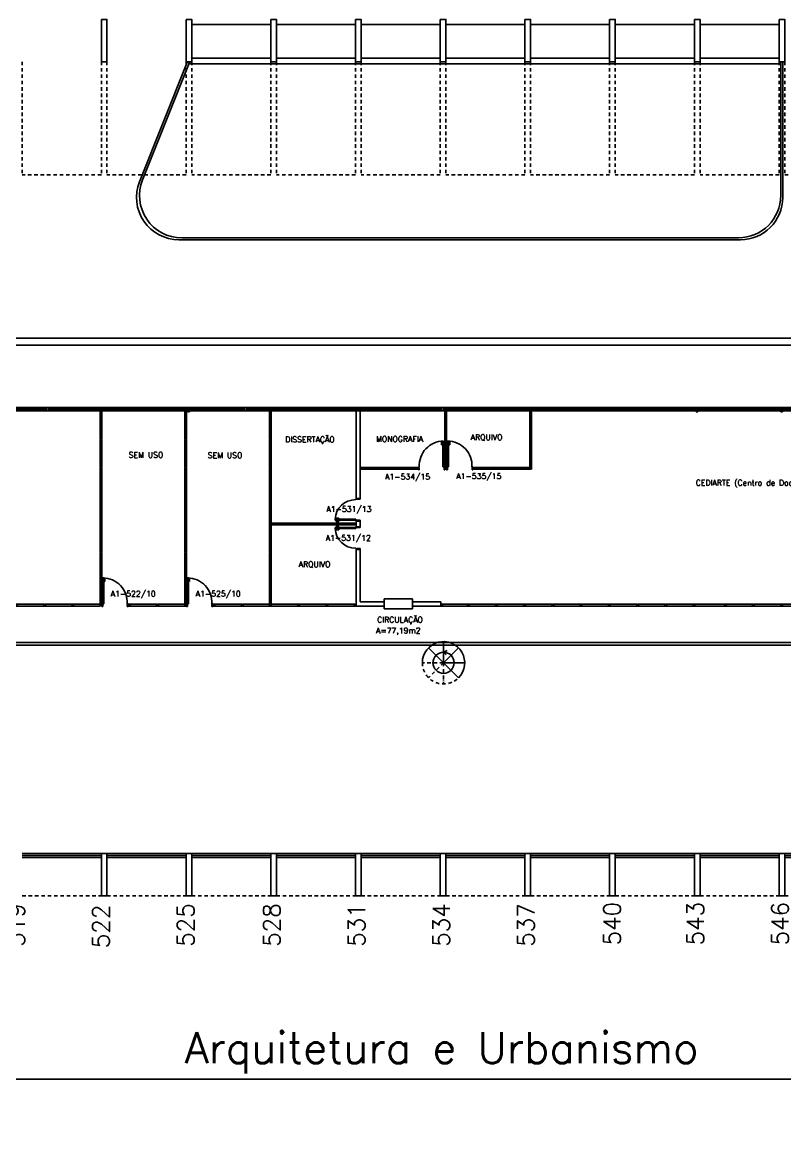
# Model space of a CAD drawing. Header units: millimetres. Extents: x 2308 to 2568, y 1142 to 1238.
# Drawn here: x 2375.63 to 2402.63, y 1146 to 1185.43 of the extents above; entities that cross this region are included whole.
import ezdxf

# ---------------------------------------------------------------- set-up
doc = ezdxf.new("R2010")
doc.units = ezdxf.units.MM
doc.linetypes.add('HIDDEN2', pattern=[0.1875, 0.125, -0.0625])
for name, color, linetype in [('ALV', 2, 'Continuous'), ('AREA', 2, 'Continuous'), ('BANC', 2, 'Continuous'), ('DIV', 2, 'Continuous'), ('ESC', 1, 'Continuous'), ('ESQ', 1, 'Continuous'), ('ESTR', 3, 'Continuous'), ('NOPILAR1', 2, 'Continuous'), ('PISO', 1, 'Continuous'), ('PORTA', 2, 'Continuous'), ('PROJ', 1, 'HIDDEN2'), ('SIMB', 1, 'Continuous'), ('TEXTO', 2, 'Continuous'), ('TEXTO-ENDEREÇO', 2, 'Continuous'), ('USO1', 2, 'Continuous')]:
    doc.layers.add(name, color=color, linetype=linetype)
doc.styles.add('1', font='romans.shx')
doc.styles.add('NOPILAR', font='simplex.shx', dxfattribs={"height": 0.6})
doc.styles.add('UNB-100', font='simplex.shx', dxfattribs={"height": 0.2})
doc.styles.add('UNB-100-1', font='simplex.shx', dxfattribs={"height": 0.2})
doc.dimstyles.new('1-600', dxfattribs={"dimtxt": 1.1, "dimasz": 2.5, "dimexe": 2, "dimexo": 4, "dimgap": 0.2, "dimtad": 1, "dimdec": 0, "dimzin": 4, "dimdsep": 46, "dimlunit": 6, "dimtxsty": '1', "dimblk1": 'NONE', "dimblk2": 'NONE', "dimsah": 1, "dimcen": 0, "dimclrd": 2, "dimclre": 2, "dimclrt": 2, "dimadec": 0, "dimazin": 0, "dimtfac": 1, "dimtdec": 0, "dimtmove": 2, "dimatfit": 3, "dimldrblk": 'NONE', "dimfxl": 1, "dimtolj": 1, "dimtzin": 0, "dimarcsym": 0})

# ---------------------------------------------------------------- blocks, each defined once
blk = doc.blocks.new('PILAR-SLN')
for points in [[(0.197, -42.97), (0.197, -44.47), (-0.003, -44.47), (-0.003, -42.97)], [(0.197, -72.501), (0.197, -74.001), (-0.003, -74.001), (-0.003, -72.501)]]:
    blk.add_lwpolyline(points, close=True)
blk = doc.blocks.new('ESQCIR2-SLN')
at = {"color": 2}
for p, q in [((0.06, 0.119), (0, 0.119)), ((0, 0.119), (0, 0)), ((0.06, -0.001), (0.06, 0.119)), ((0.06, 0.053), (1, 0.053)), ((1, 0.065), (0.061, 0.065)), ((1, 0.119), (1, 0)), ((1.06, 0.119), (1, 0.119)), ((1.06, -0.001), (1.06, 0.119)), ((1.06, 0.053), (2, 0.053)), ((2, 0.065), (1.061, 0.065)), ((2, 0.119), (2, 0)), ((2.06, 0.119), (2, 0.119)), ((2.06, -0.001), (2.06, 0.119)), ((2.06, 0.053), (3, 0.053)), ((3, 0.065), (2.061, 0.065)), ((3, 0.119), (3, 0)), ((3.06, 0.119), (3, 0.119)), ((3.06, -0.001), (3.06, 0.119)), ((3.06, 0.053), (4, 0.053)), ((4, 0.065), (3.061, 0.065)), ((4, 0.119), (4, 0)), ((4.06, 0.119), (4, 0.119)), ((4.06, -0.001), (4.06, 0.119)), ((4.06, 0.053), (5, 0.053)), ((5, 0.065), (4.061, 0.065)), ((5, 0.119), (5, 0)), ((5.06, 0.119), (5, 0.119)), ((5.06, -0.001), (5.06, 0.119)), ((5.06, 0.053), (6, 0.053)), ((6, 0.065), (5.061, 0.065)), ((0, -0.001), (0.06, -0.001)), ((1, -0.001), (1.06, -0.001)), ((2, -0.001), (2.06, -0.001)), ((3, -0.001), (3.06, -0.001)), ((4, -0.001), (4.06, -0.001)), ((5, -0.001), (5.06, -0.001))]:
    blk.add_line(p, q, dxfattribs=at)
at = {"color": 1}
for p, q in [((1, 0.119), (0.061, 0.119)), ((2, 0.119), (1.061, 0.119)), ((3, 0.119), (2.061, 0.119)), ((4, 0.119), (3.061, 0.119)), ((5, 0.119), (4.061, 0.119)), ((6, 0.119), (5.061, 0.119)), ((0.06, -0.001), (1, -0.001)), ((1.06, -0.001), (2, -0.001)), ((2.06, -0.001), (3, -0.001)), ((3.06, -0.001), (4, -0.001)), ((4.06, -0.001), (5, -0.001)), ((5.06, -0.001), (6, -0.001))]:
    blk.add_line(p, q, dxfattribs=at)
blk = doc.blocks.new('MTINI-SLN')
for p, q in [((-0.03, 0.008), (-0.03, 0.03)), ((0.03, 0.03), (-0.03, 0.03)), ((-0.03, 0.008), (-0.02, 0.008)), ((-0.009, 0.03), (-0.027, 0.03)), ((-0.02, 0.008), (-0.02, 0)), ((-0.001, 0), (-0.02, 0)), ((-0.006, 0.02), (-0.006, 0.03)), ((-0.006, 0.023), (-0.006, 0.027)), ((-0.006, 0.02), (0.006, 0.02)), ((0.005, 0.03), (-0.005, 0.03)), ((0.005, 0), (-0.005, 0)), ((0.004, 0.02), (-0.004, 0.02)), ((0.02, 0), (-0.001, 0)), ((0, -0.005), (0, 0.005)), ((0.006, 0.02), (0.006, 0.03)), ((0.006, 0.023), (0.006, 0.027)), ((0.009, 0.03), (0.027, 0.03)), ((0.03, 0.008), (0.02, 0.008)), ((0.02, 0), (0.02, 0.008)), ((0.03, 0.008), (0.03, 0.03))]:
    blk.add_line(p, q)
blk = doc.blocks.new('MTT-SLN')
for p, q in [((-0.008, 0.03), (-0.03, 0.03)), ((-0.03, 0.03), (-0.03, 0.006)), ((-0.0185, 0.006), (-0.03, 0.006)), ((-0.0185, -0.006), (-0.0185, 0.006)), ((-0.008, 0.03), (-0.008, 0.02)), ((-0.008, 0.02), (0.008, 0.02)), ((-0.0051, 0), (0.0051, 0)), ((0, -0.0051), (0, 0.0051)), ((0.008, 0.03), (0.03, 0.03)), ((0.008, 0.03), (0.008, 0.02)), ((0.0205, -0.006), (0.0205, 0.006)), ((0.0205, 0.006), (0.03, 0.006)), ((0.03, 0.006), (0.03, 0.03)), ((-0.03, -0.03), (-0.03, -0.006)), ((-0.0185, -0.006), (-0.03, -0.006)), ((-0.008, -0.03), (-0.03, -0.03)), ((-0.008, -0.02), (0.008, -0.02)), ((-0.008, -0.03), (-0.008, -0.02)), ((0.008, -0.03), (0.008, -0.02)), ((0.008, -0.03), (0.03, -0.03)), ((0.0205, -0.006), (0.03, -0.006)), ((0.03, -0.006), (0.03, -0.03))]:
    blk.add_line(p, q)
blk = doc.blocks.new('DIVMT-SLN')
for p, q in [((-0.03, 0.03), (-0.03, 0.006)), ((-0.008, 0.03), (-0.03, 0.03)), ((-0.0185, 0.006), (-0.03, 0.006)), ((-0.0185, -0.006), (-0.0185, 0.006)), ((-0.008, 0.03), (-0.008, 0.02)), ((-0.008, 0.02), (0.008, 0.02)), ((-0.0051, 0), (0.0051, 0)), ((0.0051, 0), (-0.0051, 0)), ((-0.0051, 0), (0.0051, 0)), ((0, -0.0051), (0, 0.0051)), ((0, 0.0051), (0, -0.0051)), ((0.008, 0.03), (0.008, 0.02)), ((0.008, 0.03), (0.03, 0.03)), ((0.0205, 0.006), (0.03, 0.006)), ((0.0205, -0.006), (0.0205, 0.006)), ((0.0205, 0.006), (0.0205, -0.006)), ((0.0205, 0.006), (0.03, 0.006)), ((0.97, 0.03), (0.03, 0.03)), ((0.03, 0.006), (0.03, 0.03)), ((0.03, -0.03), (0.03, 0.03)), ((0.03, -0.005), (0.03, 0.005)), ((0.97, -0.03), (0.97, 0.03)), ((0.97, 0.03), (0.97, 0.009)), ((0.97, 0.009), (0.97, 0.027)), ((0.9795, 0.006), (0.97, 0.006)), ((0.97, -0.005), (0.97, 0.005)), ((0.9795, 0.006), (0.9795, -0.006)), ((1.0051, 0), (0.9949, 0)), ((1, 0.0051), (1, -0.0051)), ((-0.0185, -0.006), (-0.03, -0.006)), ((-0.03, -0.03), (-0.03, -0.006)), ((-0.008, -0.03), (-0.03, -0.03)), ((-0.008, -0.03), (-0.008, -0.02)), ((-0.008, -0.02), (0.008, -0.02)), ((0.008, -0.03), (0.008, -0.02)), ((0.008, -0.03), (0.03, -0.03)), ((0.0205, -0.006), (0.03, -0.006)), ((0.0205, -0.006), (0.03, -0.006)), ((0.03, -0.006), (0.03, -0.03)), ((0.97, -0.03), (0.03, -0.03)), ((0.9795, -0.006), (0.97, -0.006)), ((0.97, -0.009), (0.97, -0.027))]:
    blk.add_line(p, q)
blk = doc.blocks.new('*D83')
at = {"layer": 'USO1', "color": 2, "lineweight": -2, "transparency": 16777216}
for p, q in [((2330.429, 1150.505), (2330.429, 1146.005)), ((2450.531, 1150.505), (2450.531, 1146.005)), ((2450.531, 1148.005), (2330.429, 1148.005))]:
    blk.add_line(p, q, dxfattribs=at)
at = {"layer": 'USO1', "color": 2, "transparency": 16777216, "insert": (2390.48, 1148.938), "char_height": 1.1, "attachment_point": 5, "style": '1'}
blk.add_mtext('\\A1;Arquitetura e Urbanismo', dxfattribs=at)
blk = doc.blocks.new('_NONE')
at = {"color": 0, "linetype": 'ByBlock'}
blk.add_circle((0, 0), 0.25, dxfattribs=at)
blk = doc.blocks.new('PDV2E-SLN')
at = {"layer": 'DIV', "color": 1}
for p, q in [((0.023, 0.925), (0.063, 0.925)), ((0.023, 0.925), (0.023, 0.835)), ((0.033, 0.835), (0.023, 0.835)), ((0.033, 0.915), (0.063, 0.915)), ((0.033, 0.915), (0.033, 0.835)), ((0.138, 0.925), (0.097, 0.925)), ((0.128, 0.915), (0.097, 0.915)), ((0.128, 0.915), (0.128, 0.835)), ((0.128, 0.835), (0.137, 0.835)), ((0.138, 0.925), (0.138, 0.835))]:
    blk.add_line(p, q, dxfattribs=at)
at = {"layer": 'DIV'}
for p, q in [((0.065, 0.05), (0.065, 0.965)), ((0.095, 0.965), (0.065, 0.965)), ((0.095, 0.05), (0.095, 0.965)), ((0.049, 0.05), (0.029, 0.05)), ((0.029, 0.05), (0.029, 0.035)), ((0.029, 0.035), (0.029, -0.035)), ((0.049, 0.02), (0.049, 0.05)), ((0.049, 0.02), (0.059, 0.02)), ((0.059, -0.05), (0.059, 0.02)), ((0.065, 0.05), (0.095, 0.05)), ((0.928, -0.05), (0.928, 0.02)), ((0.938, 0.02), (0.928, 0.02)), ((0.938, 0.05), (0.958, 0.05)), ((0.938, 0.02), (0.938, 0.05)), ((0.958, 0.05), (0.958, 0.035)), ((0.958, 0.035), (0.958, -0.035)), ((0.029, -0.035), (0.029, -0.05)), ((0.029, -0.05), (0.059, -0.05)), ((0.958, -0.05), (0.928, -0.05)), ((0.958, -0.035), (0.958, -0.05))]:
    blk.add_line(p, q, dxfattribs=at)
at = {"layer": 'DIV', "color": 1}
blk.add_arc((0.063, 0.1), 0.864, 356.655, 89.8436, dxfattribs=at)
blk = doc.blocks.new('PDV2D-SLN')
at = {"layer": 'DIV'}
for p, q in [((0.03, 0.05), (0.06, 0.05)), ((0.03, 0.035), (0.03, 0.05)), ((0.03, -0.035), (0.03, 0.035)), ((0.06, 0.05), (0.06, -0.02)), ((0.941, 0.05), (0.941, -0.02)), ((0.971, 0.05), (0.941, 0.05)), ((0.971, 0.035), (0.971, 0.05)), ((0.971, -0.035), (0.971, 0.035)), ((0.03, -0.05), (0.03, -0.035)), ((0.05, -0.05), (0.03, -0.05)), ((0.05, -0.02), (0.06, -0.02)), ((0.05, -0.02), (0.05, -0.05)), ((0.079, -0.05), (0.109, -0.05)), ((0.079, -0.05), (0.079, -0.965)), ((0.109, -0.05), (0.109, -0.965)), ((0.951, -0.02), (0.941, -0.02)), ((0.951, -0.02), (0.951, -0.05)), ((0.951, -0.05), (0.971, -0.05)), ((0.971, -0.05), (0.971, -0.035)), ((0.109, -0.965), (0.079, -0.965))]:
    blk.add_line(p, q, dxfattribs=at)
at = {"layer": 'DIV', "color": 1}
for p, q in [((0.036, -0.925), (0.036, -0.835)), ((0.046, -0.835), (0.036, -0.835)), ((0.036, -0.925), (0.076, -0.925)), ((0.046, -0.915), (0.046, -0.835)), ((0.046, -0.915), (0.076, -0.915)), ((0.141, -0.915), (0.111, -0.915)), ((0.151, -0.925), (0.111, -0.925)), ((0.141, -0.915), (0.141, -0.835)), ((0.141, -0.835), (0.151, -0.835)), ((0.151, -0.925), (0.151, -0.835))]:
    blk.add_line(p, q, dxfattribs=at)
blk.add_arc((0.076, -0.1), 0.864, 270.1564, 3.345, dxfattribs=at)
blk = doc.blocks.new('PE80-SLN')
at = {"color": 2}
for p, q in [((0.075, 0), (-0.075, 0)), ((-0.075, -0.03), (-0.075, 0)), ((0.075, 0), (0.075, -0.02)), ((0.04, -0.03), (-0.075, -0.03)), ((0.075, -0.02), (0.04, -0.02)), ((0.04, -0.03), (0.04, -0.02)), ((0.085, -0.03), (0.817, -0.03)), ((0.085, -0.03), (0.085, -0.065)), ((0.085, -0.065), (0.817, -0.065)), ((0.817, -0.065), (0.817, -0.03)), ((0.04, -0.771), (-0.075, -0.771)), ((-0.075, -0.771), (-0.075, -0.801)), ((0.04, -0.771), (0.04, -0.781)), ((0.075, -0.781), (0.04, -0.781)), ((0.075, -0.801), (0.075, -0.781)), ((0.075, -0.801), (-0.075, -0.801)), ((0.075, -0.802), (-0.075, -0.802))]:
    blk.add_line(p, q, dxfattribs=at)
at = {"color": 1}
for p, q in [((0.777, 0.01), (0.687, 0.01)), ((0.687, 0), (0.687, 0.01)), ((0.777, 0.01), (0.777, -0.03)), ((0.767, 0), (0.687, 0)), ((0.767, -0.095), (0.687, -0.095)), ((0.687, -0.095), (0.687, -0.105)), ((0.777, -0.105), (0.687, -0.105)), ((0.767, 0), (0.767, -0.03)), ((0.767, -0.095), (0.767, -0.065)), ((0.777, -0.105), (0.777, -0.065))]:
    blk.add_line(p, q, dxfattribs=at)
blk.add_arc((0.085, -0.03), 0.731, 270, 357.3429, dxfattribs=at)

msp = doc.modelspace()

# ---------------------------------------------------------------- linework, layer by layer
at = {"layer": 'ALV'}
for p, q in [((2330.454, 1174.25), (2546.629, 1174.25)), ((2330.454, 1174), (2546.429, 1174)), ((2387.447, 1171.67), (2387.447, 1168.57)), ((2387.597, 1171.67), (2387.597, 1168.57)), ((2387.447, 1167.77), (2387.447, 1167.57)), ((2387.597, 1167.77), (2387.597, 1167.57)), ((2387.447, 1166.77), (2387.447, 1164.763)), ((2387.597, 1166.77), (2387.597, 1164.913)), ((2388.447, 1164.763), (2387.447, 1164.763)), ((2388.447, 1164.913), (2387.597, 1164.913)), ((2390.447, 1164.913), (2389.447, 1164.913)), ((2390.447, 1164.763), (2389.447, 1164.763)), ((2390.447, 1164.913), (2390.447, 1164.763)), ((2360.588, 1163.472), (2423.473, 1163.472)), ((2360.588, 1163.372), (2423.473, 1163.372))]:
    msp.add_line(p, q, dxfattribs=at)
at = {"layer": 'BANC'}
msp.add_lwpolyline([(2388.447, 1164.664), (2389.447, 1164.664), (2389.447, 1165.014), (2388.447, 1165.014)], close=True, dxfattribs=at)
at = {"layer": 'DIV'}
for p, q in [((2378.387, 1170.7), (2378.387, 1171.64)), ((2378.447, 1170.7), (2378.447, 1171.64)), ((2381.387, 1170.7), (2381.387, 1171.64)), ((2381.447, 1170.7), (2381.447, 1171.64)), ((2384.387, 1170.7), (2384.387, 1171.64)), ((2384.447, 1170.7), (2384.447, 1171.64)), ((2378.387, 1170.7), (2378.447, 1170.7)), ((2378.408, 1170.7), (2378.39, 1170.7)), ((2378.411, 1170.69), (2378.411, 1170.7)), ((2378.423, 1170.69), (2378.411, 1170.69)), ((2378.412, 1170.7), (2378.422, 1170.7)), ((2378.422, 1170.67), (2378.412, 1170.67)), ((2378.417, 1170.665), (2378.417, 1170.675)), ((2378.423, 1170.69), (2378.423, 1170.7)), ((2378.426, 1170.7), (2378.444, 1170.7)), ((2378.447, 1170.7), (2378.426, 1170.7)), ((2381.387, 1170.7), (2381.447, 1170.7)), ((2381.408, 1170.7), (2381.39, 1170.7)), ((2381.411, 1170.69), (2381.411, 1170.7)), ((2381.423, 1170.69), (2381.411, 1170.69)), ((2381.412, 1170.7), (2381.422, 1170.7)), ((2381.422, 1170.67), (2381.412, 1170.67)), ((2381.417, 1170.665), (2381.417, 1170.675)), ((2381.423, 1170.69), (2381.423, 1170.7)), ((2381.426, 1170.7), (2381.444, 1170.7)), ((2381.447, 1170.7), (2381.426, 1170.7)), ((2384.387, 1170.7), (2384.447, 1170.7)), ((2384.408, 1170.7), (2384.39, 1170.7)), ((2384.411, 1170.69), (2384.411, 1170.7)), ((2384.423, 1170.69), (2384.411, 1170.69)), ((2384.412, 1170.7), (2384.422, 1170.7)), ((2384.422, 1170.67), (2384.412, 1170.67)), ((2384.417, 1170.665), (2384.417, 1170.675)), ((2384.423, 1170.69), (2384.423, 1170.7)), ((2384.426, 1170.7), (2384.444, 1170.7)), ((2384.447, 1170.7), (2384.426, 1170.7)), ((2387.597, 1169.648), (2387.597, 1169.67)), ((2387.597, 1169.67), (2387.621, 1169.67)), ((2387.597, 1169.648), (2387.607, 1169.648)), ((2387.597, 1169.632), (2387.607, 1169.632)), ((2387.597, 1169.632), (2387.597, 1169.61)), ((2387.621, 1169.61), (2387.597, 1169.61)), ((2387.597, 1169.61), (2387.657, 1169.61)), ((2387.607, 1169.648), (2387.607, 1169.632)), ((2387.621, 1169.658), (2387.621, 1169.67)), ((2387.621, 1169.658), (2387.633, 1169.658)), ((2387.621, 1169.619), (2387.633, 1169.619)), ((2387.621, 1169.619), (2387.621, 1169.61)), ((2387.633, 1169.619), (2387.621, 1169.619)), ((2387.621, 1169.619), (2387.621, 1169.61)), ((2387.622, 1169.64), (2387.632, 1169.64)), ((2387.632, 1169.64), (2387.622, 1169.64)), ((2387.622, 1169.61), (2387.632, 1169.61)), ((2387.627, 1169.645), (2387.627, 1169.635)), ((2387.627, 1169.635), (2387.627, 1169.645)), ((2387.627, 1169.645), (2387.627, 1169.635)), ((2387.633, 1169.658), (2387.633, 1169.67)), ((2387.657, 1169.67), (2387.633, 1169.67)), ((2387.633, 1169.619), (2387.633, 1169.61)), ((2387.633, 1169.619), (2387.633, 1169.61)), ((2387.633, 1169.61), (2387.657, 1169.61)), ((2387.657, 1169.648), (2387.647, 1169.648)), ((2387.647, 1169.648), (2387.647, 1169.632)), ((2387.657, 1169.632), (2387.647, 1169.632)), ((2387.657, 1169.648), (2387.657, 1169.67)), ((2387.657, 1169.632), (2387.657, 1169.61)), ((2390.597, 1169.646), (2390.597, 1169.67)), ((2390.619, 1169.67), (2390.597, 1169.67)), ((2390.597, 1169.67), (2390.597, 1169.61)), ((2390.606, 1169.646), (2390.597, 1169.646)), ((2390.606, 1169.646), (2390.597, 1169.646)), ((2390.597, 1169.645), (2390.597, 1169.635)), ((2390.597, 1169.634), (2390.597, 1169.61)), ((2390.606, 1169.634), (2390.597, 1169.634)), ((2390.606, 1169.634), (2390.597, 1169.634)), ((2390.619, 1169.61), (2390.597, 1169.61)), ((2390.606, 1169.646), (2390.606, 1169.634)), ((2390.606, 1169.634), (2390.606, 1169.646)), ((2390.619, 1169.67), (2390.619, 1169.66)), ((2390.635, 1169.66), (2390.619, 1169.66)), ((2390.619, 1169.61), (2390.619, 1169.62)), ((2390.635, 1169.62), (2390.619, 1169.62)), ((2390.632, 1169.64), (2390.622, 1169.64)), ((2390.622, 1169.64), (2390.632, 1169.64)), ((2390.632, 1169.64), (2390.622, 1169.64)), ((2390.627, 1169.645), (2390.627, 1169.635)), ((2390.627, 1169.635), (2390.627, 1169.645)), ((2390.635, 1169.67), (2390.635, 1169.66)), ((2390.635, 1169.67), (2390.657, 1169.67)), ((2390.635, 1169.61), (2390.635, 1169.62)), ((2390.635, 1169.61), (2390.657, 1169.61)), ((2390.645, 1169.646), (2390.657, 1169.646)), ((2390.645, 1169.646), (2390.645, 1169.634)), ((2390.645, 1169.634), (2390.657, 1169.634)), ((2390.657, 1169.67), (2390.657, 1169.646)), ((2390.657, 1169.61), (2390.657, 1169.634)), ((2391.597, 1169.67), (2391.585, 1169.67)), ((2391.597, 1169.61), (2391.585, 1169.61)), ((2391.597, 1169.646), (2391.597, 1169.67)), ((2391.619, 1169.67), (2391.597, 1169.67)), ((2391.597, 1169.67), (2391.597, 1169.61)), ((2391.606, 1169.646), (2391.597, 1169.646)), ((2391.606, 1169.646), (2391.597, 1169.646)), ((2391.597, 1169.645), (2391.597, 1169.635)), ((2391.597, 1169.634), (2391.597, 1169.61)), ((2391.606, 1169.634), (2391.597, 1169.634)), ((2391.606, 1169.634), (2391.597, 1169.634)), ((2391.619, 1169.61), (2391.597, 1169.61)), ((2391.606, 1169.646), (2391.606, 1169.634)), ((2391.606, 1169.634), (2391.606, 1169.646)), ((2391.619, 1169.67), (2391.619, 1169.66)), ((2391.635, 1169.66), (2391.619, 1169.66)), ((2391.619, 1169.61), (2391.619, 1169.62)), ((2391.635, 1169.62), (2391.619, 1169.62)), ((2391.632, 1169.64), (2391.622, 1169.64)), ((2391.622, 1169.64), (2391.632, 1169.64)), ((2391.632, 1169.64), (2391.622, 1169.64)), ((2391.627, 1169.645), (2391.627, 1169.635)), ((2391.627, 1169.635), (2391.627, 1169.645)), ((2391.635, 1169.67), (2391.635, 1169.66)), ((2391.635, 1169.67), (2391.657, 1169.67)), ((2391.635, 1169.61), (2391.635, 1169.62)), ((2391.635, 1169.61), (2391.657, 1169.61)), ((2391.645, 1169.646), (2391.657, 1169.646)), ((2391.645, 1169.646), (2391.645, 1169.634)), ((2391.645, 1169.634), (2391.657, 1169.634)), ((2391.657, 1169.67), (2391.657, 1169.646)), ((2391.657, 1169.61), (2391.657, 1169.634)), ((2387.447, 1168.57), (2387.597, 1168.57)), ((2387.447, 1167.77), (2387.597, 1167.77)), ((2387.447, 1167.57), (2387.597, 1167.57)), ((2387.447, 1166.77), (2387.597, 1166.77)), ((2378.387, 1165.678), (2378.387, 1165.7)), ((2378.387, 1165.7), (2378.411, 1165.7)), ((2378.387, 1165.678), (2378.397, 1165.678)), ((2378.387, 1165.662), (2378.397, 1165.662)), ((2378.387, 1165.662), (2378.387, 1165.64)), ((2378.387, 1164.823), (2378.387, 1165.64)), ((2378.411, 1165.64), (2378.387, 1165.64)), ((2378.387, 1165.64), (2378.447, 1165.64)), ((2378.397, 1165.678), (2378.397, 1165.662)), ((2378.411, 1165.688), (2378.411, 1165.7)), ((2378.411, 1165.688), (2378.423, 1165.688)), ((2378.411, 1165.649), (2378.423, 1165.649)), ((2378.411, 1165.649), (2378.411, 1165.64)), ((2378.423, 1165.649), (2378.411, 1165.649)), ((2378.411, 1165.649), (2378.411, 1165.64)), ((2378.412, 1165.67), (2378.422, 1165.67)), ((2378.422, 1165.67), (2378.412, 1165.67)), ((2378.412, 1165.64), (2378.422, 1165.64)), ((2378.417, 1165.675), (2378.417, 1165.665)), ((2378.417, 1165.665), (2378.417, 1165.675)), ((2378.417, 1165.675), (2378.417, 1165.665)), ((2378.423, 1165.688), (2378.423, 1165.7)), ((2378.447, 1165.7), (2378.423, 1165.7)), ((2378.423, 1165.649), (2378.423, 1165.64)), ((2378.423, 1165.649), (2378.423, 1165.64)), ((2378.423, 1165.64), (2378.447, 1165.64)), ((2378.447, 1165.678), (2378.437, 1165.678)), ((2378.437, 1165.678), (2378.437, 1165.662)), ((2378.447, 1165.662), (2378.437, 1165.662)), ((2378.447, 1165.678), (2378.447, 1165.7)), ((2378.447, 1165.662), (2378.447, 1165.64)), ((2378.447, 1164.823), (2378.447, 1165.64)), ((2381.387, 1165.678), (2381.387, 1165.7)), ((2381.387, 1165.7), (2381.411, 1165.7)), ((2381.387, 1165.678), (2381.397, 1165.678)), ((2381.387, 1165.662), (2381.397, 1165.662)), ((2381.387, 1165.662), (2381.387, 1165.64)), ((2381.387, 1164.823), (2381.387, 1165.64)), ((2381.411, 1165.64), (2381.387, 1165.64)), ((2381.387, 1165.64), (2381.447, 1165.64)), ((2381.397, 1165.678), (2381.397, 1165.662)), ((2381.411, 1165.688), (2381.411, 1165.7)), ((2381.411, 1165.688), (2381.423, 1165.688)), ((2381.411, 1165.649), (2381.423, 1165.649)), ((2381.411, 1165.649), (2381.411, 1165.64)), ((2381.423, 1165.649), (2381.411, 1165.649)), ((2381.411, 1165.649), (2381.411, 1165.64)), ((2381.412, 1165.67), (2381.422, 1165.67)), ((2381.422, 1165.67), (2381.412, 1165.67)), ((2381.412, 1165.64), (2381.422, 1165.64)), ((2381.417, 1165.675), (2381.417, 1165.665)), ((2381.417, 1165.665), (2381.417, 1165.675)), ((2381.417, 1165.675), (2381.417, 1165.665)), ((2381.423, 1165.688), (2381.423, 1165.7)), ((2381.447, 1165.7), (2381.423, 1165.7)), ((2381.423, 1165.649), (2381.423, 1165.64)), ((2381.423, 1165.649), (2381.423, 1165.64)), ((2381.423, 1165.64), (2381.447, 1165.64)), ((2381.447, 1165.678), (2381.437, 1165.678)), ((2381.437, 1165.678), (2381.437, 1165.662)), ((2381.447, 1165.662), (2381.437, 1165.662)), ((2381.447, 1165.678), (2381.447, 1165.7)), ((2381.447, 1165.662), (2381.447, 1165.64)), ((2381.447, 1164.823), (2381.447, 1165.64)), ((2384.387, 1165.678), (2384.387, 1165.7)), ((2384.387, 1165.7), (2384.411, 1165.7)), ((2384.387, 1165.678), (2384.397, 1165.678)), ((2384.387, 1165.662), (2384.397, 1165.662)), ((2384.387, 1165.662), (2384.387, 1165.64)), ((2384.387, 1164.823), (2384.387, 1165.64)), ((2384.411, 1165.64), (2384.387, 1165.64)), ((2384.387, 1165.64), (2384.447, 1165.64)), ((2384.397, 1165.678), (2384.397, 1165.662)), ((2384.411, 1165.688), (2384.411, 1165.7)), ((2384.411, 1165.688), (2384.423, 1165.688)), ((2384.411, 1165.649), (2384.423, 1165.649)), ((2384.411, 1165.649), (2384.411, 1165.64)), ((2384.423, 1165.649), (2384.411, 1165.649)), ((2384.411, 1165.649), (2384.411, 1165.64)), ((2384.412, 1165.67), (2384.422, 1165.67)), ((2384.422, 1165.67), (2384.412, 1165.67)), ((2384.412, 1165.64), (2384.422, 1165.64)), ((2384.417, 1165.675), (2384.417, 1165.665)), ((2384.417, 1165.665), (2384.417, 1165.675)), ((2384.417, 1165.675), (2384.417, 1165.665)), ((2384.423, 1165.688), (2384.423, 1165.7)), ((2384.447, 1165.7), (2384.423, 1165.7)), ((2384.423, 1165.649), (2384.423, 1165.64)), ((2384.423, 1165.649), (2384.423, 1165.64)), ((2384.423, 1165.64), (2384.447, 1165.64)), ((2384.447, 1165.678), (2384.437, 1165.678)), ((2384.437, 1165.678), (2384.437, 1165.662)), ((2384.447, 1165.662), (2384.437, 1165.662)), ((2384.447, 1165.678), (2384.447, 1165.7)), ((2384.447, 1165.662), (2384.447, 1165.64)), ((2384.447, 1164.823), (2384.447, 1165.64)), ((2381.387, 1164.801), (2381.387, 1164.823)), ((2381.387, 1164.823), (2381.411, 1164.823)), ((2381.387, 1164.801), (2381.397, 1164.801)), ((2381.387, 1164.785), (2381.397, 1164.785)), ((2381.387, 1164.785), (2381.387, 1164.763)), ((2381.411, 1164.763), (2381.387, 1164.763)), ((2381.387, 1164.763), (2381.447, 1164.763)), ((2381.397, 1164.801), (2381.397, 1164.785)), ((2381.411, 1164.812), (2381.411, 1164.823)), ((2381.411, 1164.812), (2381.423, 1164.812)), ((2381.411, 1164.773), (2381.423, 1164.773)), ((2381.411, 1164.773), (2381.411, 1164.763)), ((2381.423, 1164.773), (2381.411, 1164.773)), ((2381.411, 1164.773), (2381.411, 1164.763)), ((2381.412, 1164.793), (2381.422, 1164.793)), ((2381.422, 1164.793), (2381.412, 1164.793)), ((2381.412, 1164.763), (2381.422, 1164.763)), ((2381.417, 1164.798), (2381.417, 1164.788)), ((2381.417, 1164.788), (2381.417, 1164.798)), ((2381.417, 1164.798), (2381.417, 1164.788)), ((2381.423, 1164.812), (2381.423, 1164.823)), ((2381.447, 1164.823), (2381.423, 1164.823)), ((2381.423, 1164.773), (2381.423, 1164.763)), ((2381.423, 1164.773), (2381.423, 1164.763)), ((2381.423, 1164.763), (2381.447, 1164.763)), ((2381.447, 1164.801), (2381.437, 1164.801)), ((2381.437, 1164.801), (2381.437, 1164.785)), ((2381.447, 1164.785), (2381.437, 1164.785)), ((2381.447, 1164.801), (2381.447, 1164.823)), ((2381.447, 1164.785), (2381.447, 1164.763)), ((2399.409, 1164.823), (2399.387, 1164.823)), ((2399.409, 1164.763), (2399.387, 1164.763)), ((2399.409, 1164.823), (2399.409, 1164.813)), ((2399.409, 1164.813), (2399.425, 1164.813)), ((2399.409, 1164.773), (2399.425, 1164.773)), ((2399.409, 1164.763), (2399.409, 1164.773)), ((2399.412, 1164.793), (2399.422, 1164.793)), ((2399.422, 1164.793), (2399.412, 1164.793)), ((2399.412, 1164.793), (2399.422, 1164.793)), ((2399.417, 1164.798), (2399.417, 1164.788)), ((2399.417, 1164.788), (2399.417, 1164.798)), ((2399.425, 1164.823), (2399.447, 1164.823)), ((2399.425, 1164.823), (2399.425, 1164.813)), ((2399.425, 1164.763), (2399.425, 1164.773)), ((2399.425, 1164.763), (2399.447, 1164.763)), ((2399.437, 1164.799), (2399.447, 1164.799)), ((2399.437, 1164.799), (2399.437, 1164.787)), ((2399.437, 1164.787), (2399.437, 1164.799)), ((2399.437, 1164.799), (2399.447, 1164.799)), ((2399.437, 1164.787), (2399.447, 1164.787)), ((2399.437, 1164.787), (2399.447, 1164.787)), ((2400.492, 1164.823), (2399.447, 1164.823)), ((2399.447, 1164.763), (2399.447, 1164.823)), ((2399.447, 1164.799), (2399.447, 1164.823)), ((2399.447, 1164.788), (2399.447, 1164.798)), ((2399.447, 1164.787), (2399.447, 1164.763)), ((2400.492, 1164.763), (2399.447, 1164.763)), ((2400.492, 1164.823), (2400.492, 1164.802)), ((2400.492, 1164.763), (2400.492, 1164.823)), ((2400.492, 1164.802), (2400.492, 1164.82)), ((2400.501, 1164.799), (2400.492, 1164.799)), ((2400.492, 1164.788), (2400.492, 1164.798)), ((2400.501, 1164.787), (2400.492, 1164.787)), ((2400.492, 1164.784), (2400.492, 1164.766)), ((2400.501, 1164.799), (2400.501, 1164.787)), ((2400.527, 1164.793), (2400.517, 1164.793)), ((2400.522, 1164.798), (2400.522, 1164.788)), ((2402.492, 1164.823), (2402.552, 1164.823)), ((2402.513, 1164.823), (2402.495, 1164.823)), ((2402.516, 1164.814), (2402.516, 1164.823)), ((2402.528, 1164.814), (2402.516, 1164.814)), ((2402.517, 1164.823), (2402.527, 1164.823)), ((2402.527, 1164.793), (2402.517, 1164.793)), ((2402.522, 1164.788), (2402.522, 1164.798)), ((2402.528, 1164.814), (2402.528, 1164.823)), ((2402.531, 1164.823), (2402.549, 1164.823)), ((2402.552, 1164.823), (2402.531, 1164.823))]:
    msp.add_line(p, q, dxfattribs=at)
at = {"layer": 'ESC'}
for p, q in [((2390.546, 1162.753), (2390.018, 1163.281)), ((2390.546, 1162.753), (2390.546, 1163.5)), ((2390.546, 1162.753), (2391.074, 1163.281)), ((2390.546, 1162.753), (2391.077, 1162.223)), ((2390.546, 1162.753), (2391.293, 1162.753)), ((2390.546, 1162.123), (2390.546, 1162.146))]:
    msp.add_line(p, q, dxfattribs=at)
msp.add_arc((2390.546, 1162.753), 0.75, 315, 180, dxfattribs=at)
at = {"layer": 'ESQ'}
for p, q in [((2381.492, 1171.64), (2381.513, 1171.64)), ((2381.552, 1171.64), (2381.492, 1171.64)), ((2381.513, 1171.64), (2381.495, 1171.64)), ((2381.516, 1171.65), (2381.516, 1171.64)), ((2381.516, 1171.65), (2381.528, 1171.65)), ((2381.527, 1171.64), (2381.517, 1171.64)), ((2381.528, 1171.65), (2381.528, 1171.64)), ((2381.531, 1171.64), (2381.549, 1171.64)), ((2384.387, 1171.64), (2384.408, 1171.64)), ((2384.447, 1171.64), (2384.387, 1171.64)), ((2384.408, 1171.64), (2384.39, 1171.64)), ((2384.411, 1171.649), (2384.411, 1171.64)), ((2384.411, 1171.649), (2384.423, 1171.649)), ((2384.422, 1171.64), (2384.412, 1171.64)), ((2384.423, 1171.649), (2384.423, 1171.64)), ((2384.426, 1171.64), (2384.444, 1171.64)), ((2399.492, 1171.64), (2399.513, 1171.64)), ((2399.552, 1171.64), (2399.492, 1171.64)), ((2399.513, 1171.64), (2399.495, 1171.64)), ((2399.516, 1171.65), (2399.516, 1171.64)), ((2399.516, 1171.65), (2399.528, 1171.65)), ((2399.527, 1171.64), (2399.517, 1171.64)), ((2399.528, 1171.65), (2399.528, 1171.64)), ((2399.531, 1171.64), (2399.549, 1171.64)), ((2402.492, 1171.64), (2402.513, 1171.64)), ((2402.552, 1171.64), (2402.492, 1171.64)), ((2402.513, 1171.64), (2402.495, 1171.64)), ((2402.516, 1171.65), (2402.516, 1171.64)), ((2402.516, 1171.65), (2402.528, 1171.65)), ((2402.527, 1171.64), (2402.517, 1171.64)), ((2402.528, 1171.65), (2402.528, 1171.64)), ((2402.531, 1171.64), (2402.549, 1171.64)), ((2375.629, 1156.005), (2378.429, 1156.005)), ((2375.629, 1155.93), (2378.429, 1155.93)), ((2375.629, 1155.855), (2378.429, 1155.855)), ((2378.629, 1156.005), (2381.429, 1156.005)), ((2378.629, 1155.93), (2381.429, 1155.93)), ((2378.629, 1155.855), (2381.429, 1155.855)), ((2381.629, 1156.005), (2384.429, 1156.005)), ((2381.629, 1155.93), (2384.429, 1155.93)), ((2381.629, 1155.855), (2384.429, 1155.855)), ((2384.629, 1156.005), (2387.429, 1156.005)), ((2384.629, 1155.93), (2387.429, 1155.93)), ((2384.629, 1155.855), (2387.429, 1155.855)), ((2387.629, 1156.005), (2390.429, 1156.005)), ((2387.629, 1155.93), (2390.429, 1155.93)), ((2387.629, 1155.855), (2390.429, 1155.855)), ((2390.629, 1156.005), (2393.429, 1156.005)), ((2390.629, 1155.93), (2393.429, 1155.93)), ((2390.629, 1155.855), (2393.429, 1155.855)), ((2393.629, 1156.005), (2396.429, 1156.005)), ((2393.629, 1155.93), (2396.429, 1155.93)), ((2393.629, 1155.855), (2396.429, 1155.855)), ((2396.629, 1156.005), (2399.429, 1156.005)), ((2396.629, 1155.93), (2399.429, 1155.93)), ((2396.629, 1155.855), (2399.429, 1155.855)), ((2399.629, 1156.005), (2402.429, 1156.005)), ((2399.629, 1155.93), (2402.429, 1155.93)), ((2399.629, 1155.855), (2402.429, 1155.855)), ((2402.629, 1156.005), (2405.429, 1156.005)), ((2402.629, 1155.93), (2405.429, 1155.93)), ((2402.629, 1155.855), (2405.429, 1155.855))]:
    msp.add_line(p, q, dxfattribs=at)
at = {"layer": 'PISO'}
for p, q in [((2384.429, 1185.359), (2381.629, 1185.359)), ((2387.429, 1185.359), (2384.629, 1185.359)), ((2390.429, 1185.359), (2387.629, 1185.359)), ((2393.429, 1185.359), (2390.629, 1185.359)), ((2396.429, 1185.359), (2393.629, 1185.359)), ((2399.429, 1185.359), (2396.629, 1185.359)), ((2402.429, 1185.359), (2399.629, 1185.359)), ((2384.429, 1184.159), (2381.629, 1184.159)), ((2387.429, 1184.159), (2384.629, 1184.159)), ((2390.429, 1184.159), (2387.629, 1184.159)), ((2393.429, 1184.159), (2390.629, 1184.159)), ((2396.429, 1184.159), (2393.629, 1184.159)), ((2399.429, 1184.159), (2396.629, 1184.159)), ((2402.429, 1184.159), (2399.629, 1184.159)), ((2379.783, 1179.788), (2381.485, 1184.044)), ((2379.887, 1179.858), (2381.56, 1184.044)), ((2402.429, 1183.959), (2381.526, 1183.959)), ((2402.488, 1184.044), (2402.488, 1179.301)), ((2402.558, 1184.044), (2402.558, 1179.231)), ((2400.988, 1177.801), (2381.279, 1177.801)), ((2401.058, 1177.731), (2381.176, 1177.731))]:
    msp.add_line(p, q, dxfattribs=at)
for centre, start, end in [((2381.176, 1179.231), 158.2118, 270), ((2381.279, 1179.301), 158.2118, 270), ((2400.988, 1179.301), 270, 0), ((2401.058, 1179.231), 270, 0)]:
    msp.add_arc(centre, 1.5, start, end, dxfattribs=at)
at = {"layer": 'PROJ'}
for p, q in [((2375.629, 1184.037), (2375.629, 1180.037)), ((2378.429, 1184.037), (2378.429, 1180.037)), ((2378.629, 1184.037), (2378.629, 1180.037)), ((2381.429, 1184.037), (2381.429, 1180.037)), ((2381.629, 1184.037), (2381.629, 1180.037)), ((2384.429, 1184.037), (2384.429, 1180.037)), ((2384.629, 1184.037), (2384.629, 1180.037)), ((2387.429, 1184.037), (2387.429, 1180.037)), ((2387.629, 1184.037), (2387.629, 1180.037)), ((2390.429, 1184.037), (2390.429, 1180.037)), ((2390.629, 1184.037), (2390.629, 1180.037)), ((2393.429, 1184.037), (2393.429, 1180.037)), ((2393.629, 1184.037), (2393.629, 1180.037)), ((2396.429, 1184.037), (2396.429, 1180.037)), ((2396.629, 1184.037), (2396.629, 1180.037)), ((2399.429, 1184.037), (2399.429, 1180.037)), ((2399.629, 1184.037), (2399.629, 1180.037)), ((2402.429, 1184.037), (2402.429, 1180.037)), ((2402.629, 1184.037), (2402.629, 1180.037)), ((2378.429, 1180.037), (2375.629, 1180.037)), ((2381.429, 1180.037), (2378.629, 1180.037)), ((2384.429, 1180.037), (2381.629, 1180.037)), ((2387.429, 1180.037), (2384.629, 1180.037)), ((2390.429, 1180.037), (2387.629, 1180.037)), ((2393.429, 1180.037), (2390.629, 1180.037)), ((2396.429, 1180.037), (2393.629, 1180.037)), ((2399.429, 1180.037), (2396.629, 1180.037)), ((2402.429, 1180.037), (2399.629, 1180.037)), ((2402.629, 1180.037), (2405.429, 1180.037)), ((2390.546, 1162.753), (2389.796, 1162.753)), ((2390.546, 1162.753), (2390.018, 1162.225)), ((2390.546, 1162.753), (2390.546, 1162.007)), ((2375.629, 1154.505), (2378.429, 1154.505)), ((2378.629, 1154.505), (2381.429, 1154.505)), ((2381.629, 1154.505), (2384.429, 1154.505)), ((2384.629, 1154.505), (2387.429, 1154.505)), ((2387.629, 1154.505), (2390.429, 1154.505)), ((2390.629, 1154.505), (2393.429, 1154.505)), ((2393.629, 1154.505), (2396.429, 1154.505)), ((2396.629, 1154.505), (2399.429, 1154.505)), ((2399.629, 1154.505), (2402.429, 1154.505)), ((2402.629, 1154.505), (2405.429, 1154.505))]:
    msp.add_line(p, q, dxfattribs=at)
msp.add_arc((2390.546, 1162.753), 0.75, 180, 315, dxfattribs=at)
at = {"layer": 'SIMB'}
for p, q in [((2390.546, 1163.128), (2390.674, 1163.187)), ((2390.546, 1163.127), (2390.643, 1163.03))]:
    msp.add_line(p, q, dxfattribs=at)
msp.add_arc((2390.546, 1162.753), 0.375, 90.2501, 90, dxfattribs=at)

# ---------------------------------------------------------------- block references
at = {"layer": 'DIV'}
for name, p, rotation in [('DIVMT-SLN', (2390.627, 1171.64), 270), ('DIVMT-SLN', (2393.627, 1171.64), 270), ('DIVMT-SLN', (2378.417, 1170.67), 270), ('DIVMT-SLN', (2381.417, 1170.67), 270), ('DIVMT-SLN', (2384.417, 1170.67), 270), ('DIVMT-SLN', (2390.627, 1170.64), 270), ('DIVMT-SLN', (2393.627, 1170.64), 270), ('PDV2D-SLN', (2390.627, 1169.64), 180), ('DIVMT-SLN', (2378.417, 1169.67), 270), ('DIVMT-SLN', (2381.417, 1169.67), 270), ('DIVMT-SLN', (2384.417, 1169.67), 270), ('DIVMT-SLN', (2388.627, 1169.64), 180), ('DIVMT-SLN', (2389.627, 1169.64), 180), ('DIVMT-SLN', (2392.627, 1169.64), 180), ('DIVMT-SLN', (2393.627, 1169.64), 180), ('DIVMT-SLN', (2378.417, 1168.67), 270), ('DIVMT-SLN', (2381.417, 1168.67), 270), ('DIVMT-SLN', (2384.417, 1168.67), 270), ('DIVMT-SLN', (2378.417, 1167.67), 270), ('DIVMT-SLN', (2381.417, 1167.67), 270), ('DIVMT-SLN', (2384.417, 1167.67), 270), ('DIVMT-SLN', (2385.417, 1167.67), 180), ('DIVMT-SLN', (2386.417, 1167.67), 180), ('DIVMT-SLN', (2387.417, 1167.67), 180), ('DIVMT-SLN', (2378.417, 1166.67), 270), ('DIVMT-SLN', (2381.417, 1166.67), 270), ('DIVMT-SLN', (2384.417, 1166.67), 270)]:
    msp.add_blockref(name, p, dxfattribs=dict(at, rotation=rotation))
for name, p in [('PDV2E-SLN', (2390.627, 1169.64)), ('PDV2E-SLN', (2378.417, 1164.793)), ('PDV2E-SLN', (2381.417, 1164.793)), ('DIVMT-SLN', (2375.417, 1164.793)), ('DIVMT-SLN', (2376.417, 1164.793)), ('DIVMT-SLN', (2377.417, 1164.793)), ('DIVMT-SLN', (2379.417, 1164.793)), ('DIVMT-SLN', (2380.417, 1164.793)), ('DIVMT-SLN', (2382.417, 1164.793)), ('DIVMT-SLN', (2383.417, 1164.793)), ('DIVMT-SLN', (2384.417, 1164.793)), ('DIVMT-SLN', (2385.417, 1164.793)), ('DIVMT-SLN', (2386.417, 1164.793)), ('MTT-SLN', (2387.417, 1164.793)), ('MTT-SLN', (2387.417, 1164.793)), ('DIVMT-SLN', (2390.477, 1164.793)), ('DIVMT-SLN', (2391.417, 1164.793)), ('DIVMT-SLN', (2392.417, 1164.793)), ('DIVMT-SLN', (2393.417, 1164.793)), ('DIVMT-SLN', (2394.417, 1164.793)), ('DIVMT-SLN', (2395.417, 1164.793)), ('DIVMT-SLN', (2396.417, 1164.793)), ('DIVMT-SLN', (2397.417, 1164.793)), ('DIVMT-SLN', (2398.417, 1164.793)), ('DIVMT-SLN', (2400.522, 1164.793)), ('DIVMT-SLN', (2401.522, 1164.793)), ('MTT-SLN', (2402.522, 1164.793)), ('DIVMT-SLN', (2402.522, 1164.793))]:
    msp.add_blockref(name, p, dxfattribs=at)
at = {"layer": 'ESQ'}
for p in [(2372.492, 1171.671), (2378.492, 1171.671), (2384.492, 1171.671), (2390.492, 1171.671), (2396.492, 1171.671), (2402.492, 1171.671)]:
    msp.add_blockref('ESQCIR2-SLN', p, dxfattribs=at)
at = {"layer": 'ESQ', "rotation": 180}
for p in [(2381.522, 1171.67), (2384.416, 1171.669), (2399.522, 1171.67), (2402.522, 1171.67)]:
    msp.add_blockref('MTINI-SLN', p, dxfattribs=at)
at = {"layer": 'ESTR', "xscale": -1}
for p in [(2378.626, 1228.506), (2381.626, 1228.506), (2384.626, 1228.506), (2387.626, 1228.506), (2390.626, 1228.506), (2393.626, 1228.506), (2396.626, 1228.506), (2399.626, 1228.506), (2402.626, 1228.506)]:
    msp.add_blockref('PILAR-SLN', p, dxfattribs=at)
at = {"layer": 'PORTA', "rotation": 180}
msp.add_blockref('PE80-SLN', (2387.522, 1167.77), dxfattribs=at)
at = {"layer": 'PORTA', "xscale": -1}
msp.add_blockref('PE80-SLN', (2387.522, 1167.57), dxfattribs=at)

# ---------------------------------------------------------------- texts
at = {"layer": 'AREA', "style": 'UNB-100'}
msp.add_text('A=77,19m2', height=0.2, dxfattribs=at).set_placement((2388.156, 1163.795))
at = {"layer": 'NOPILAR1', "style": 'NOPILAR'}
for s, p in [('519', (2375.716, 1152.694)), ('519', (2375.716, 1152.694)), ('522', (2378.716, 1152.644)), ('522', (2378.716, 1152.644)), ('525', (2381.716, 1152.694)), ('525', (2381.716, 1152.694)), ('528', (2384.766, 1152.694)), ('528', (2384.766, 1152.694)), ('534', (2390.766, 1152.694)), ('534', (2390.766, 1152.694)), ('537', (2393.766, 1152.694)), ('537', (2393.766, 1152.694)), ('540', (2396.816, 1152.744)), ('540', (2396.816, 1152.744)), ('543', (2399.766, 1152.744)), ('543', (2399.766, 1152.744)), ('546', (2402.766, 1152.744)), ('546', (2402.766, 1152.744)), ('531', (2387.766, 1152.694)), ('531', (2387.766, 1152.694))]:
    msp.add_text(s, height=0.6, rotation=90, dxfattribs=at).set_placement(p)
at = {"layer": 'TEXTO', "linetype": 'Continuous', "style": 'UNB-100'}
for s, p in [('DISSERTAÇÃO', (2384.943, 1170.56)), ('MONOGRAFIA', (2388.157, 1170.576)), ('ARQUIVO', (2391.51, 1170.637)), ('SEM USO', (2379.397, 1170.015)), ('SEM USO', (2382.197, 1170)), ('CEDIARTE (Centro de Documentação)', (2399.477, 1169.027)), ('ARQUIVO', (2385.417, 1166.139)), ('CIRCULAÇÃO', (2388.196, 1164.177))]:
    msp.add_text(s, height=0.2, dxfattribs=at).set_placement(p)
at = {"layer": 'TEXTO-ENDEREÇO', "style": 'UNB-100-1'}
for s, p in [('A1-534/15', (2388.478, 1169.243)), ('A1-535/15', (2390.998, 1169.261)), ('A1-531/13', (2386.4, 1168.094)), ('A1-531/12', (2386.376, 1167.076)), ('A1-522/10', (2378.76, 1165.097)), ('A1-525/10', (2381.769, 1165.097))]:
    msp.add_text(s, height=0.2, dxfattribs=at).set_placement(p)

# ---------------------------------------------------------------- dimensions: what is measured, and where the dimension line sits
at = {"layer": 'USO1'}
dim = msp.add_aligned_dim(p1=(2450.531, 1154.505), p2=(2330.429, 1154.505), distance=6.5, text='Arquitetura e Urbanismo', dimstyle='1-600', dxfattribs=at)
dim.commit()
dim.dimension.update_dxf_attribs({"geometry": '*D83', "text_midpoint": (2390.48, 1148.938)})

doc.saveas('drawing.dxf')
